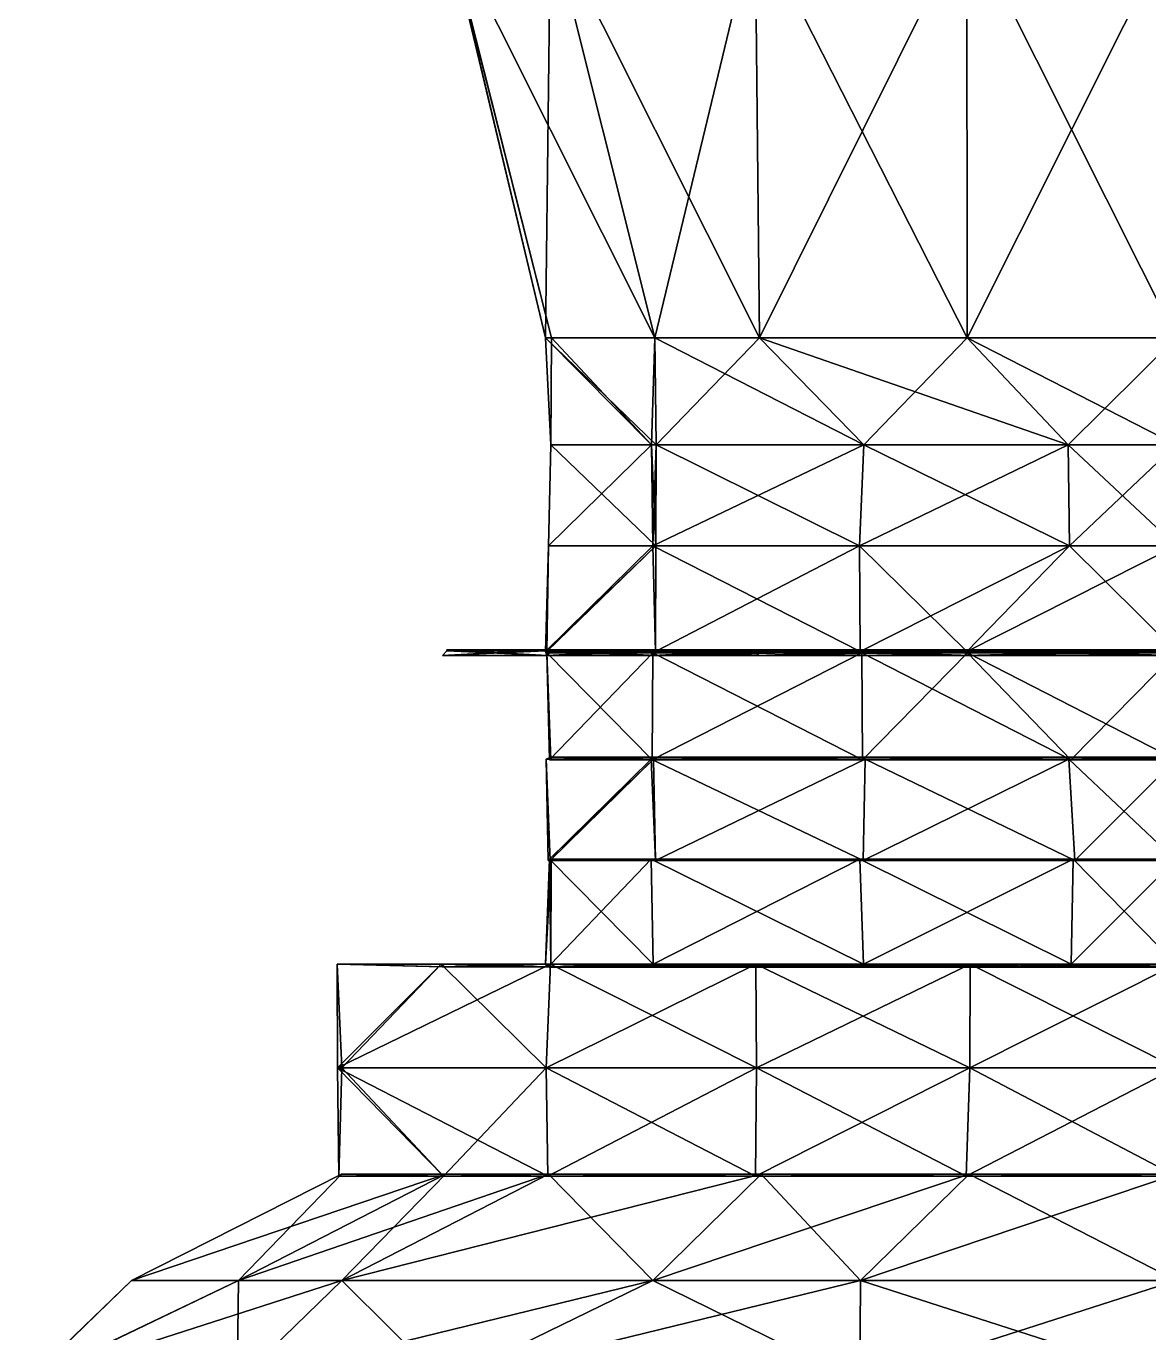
# Model space of a CAD drawing. Header units: metres. Extents: x -2 to 2, y -5.1 to 4.9.
# Drawn here: x -1.1 to -0.026, y 1.174 to 2.424 of the extents above; entities that cross this region are included whole.
import ezdxf

# ---------------------------------------------------------------- set-up
doc = ezdxf.new("R2010")
doc.units = ezdxf.units.M

msp = doc.modelspace()

# ---------------------------------------------------------------- linework, layer by layer
for points in [[(-0.6985, 2.5251, 3.2998), (-0.5984, 2.5251, 3.0974), (-0.603, 2.1259, 3.3001)], [(-0.6981, 2.5251, 3.5), (-0.6985, 2.5251, 3.2998), (-0.5974, 2.1259, 3.5)], [(-0.603, 2.1259, 3.3001), (-0.5974, 2.1259, 3.5), (-0.6985, 2.5251, 3.2998)], [(-0.6985, 2.5251, 3.7002), (-0.6981, 2.5251, 3.5), (-0.603, 2.1259, 3.6999)], [(-0.5984, 2.5251, 3.9026), (-0.6985, 2.5251, 3.7002), (-0.4986, 2.1259, 3.8985)], [(-0.603, 2.1259, 3.6999), (-0.4986, 2.1259, 3.8985), (-0.6985, 2.5251, 3.7002)], [(-0.5974, 2.1259, 3.5), (-0.603, 2.1259, 3.6999), (-0.6981, 2.5251, 3.5)], [(-0.4986, 2.1259, 3.1014), (-0.603, 2.1259, 3.3001), (-0.5984, 2.5251, 3.0974)], [(-0.5984, 2.5251, 3.0974), (-0.4026, 2.5251, 2.9016), (-0.4986, 2.1259, 3.1014)], [(-0.4026, 2.5251, 4.0984), (-0.5984, 2.5251, 3.9026), (-0.3985, 2.1259, 3.9986)], [(-0.4986, 2.1259, 3.8985), (-0.3985, 2.1259, 3.9986), (-0.5984, 2.5251, 3.9026)], [(-0.3985, 2.1259, 3.0014), (-0.4986, 2.1259, 3.1014), (-0.4026, 2.5251, 2.9016)], [(-0.4026, 2.5251, 2.9016), (-0.2002, 2.5251, 2.8015), (-0.3985, 2.1259, 3.0014)], [(-0.2002, 2.5251, 4.1985), (-0.4026, 2.5251, 4.0984), (-0.1999, 2.1259, 4.103)], [(-0.3985, 2.1259, 3.9986), (-0.1999, 2.1259, 4.103), (-0.4026, 2.5251, 4.0984)], [(-0.1999, 2.1259, 2.897), (-0.3985, 2.1259, 3.0014), (-0.2002, 2.5251, 2.8015)], [(-0.2002, 2.5251, 2.8015), (0, 2.5251, 2.8019), (-0.1999, 2.1259, 2.897)], [(0, 2.5251, 4.1981), (-0.2002, 2.5251, 4.1985), (0, 2.1259, 4.0974)], [(-0.1999, 2.1259, 4.103), (0, 2.1259, 4.0974), (-0.2002, 2.5251, 4.1985)], [(0, 2.1259, 2.9026), (-0.1999, 2.1259, 2.897), (0, 2.5251, 2.8019)], [(-0.603, 2.1259, 3.3001), (-0.4986, 2.1259, 3.1014), (-0.5017, 2.0237, 3.3968)], [(-0.5974, 2.1259, 3.5), (-0.603, 2.1259, 3.3001), (-0.5981, 2.0237, 3.5)], [(-0.5017, 2.0237, 3.3968), (-0.5981, 2.0237, 3.5), (-0.603, 2.1259, 3.3001)], [(-0.603, 2.1259, 3.6999), (-0.5974, 2.1259, 3.5), (-0.5017, 2.0237, 3.6032)], [(-0.4986, 2.1259, 3.8985), (-0.603, 2.1259, 3.6999), (-0.4973, 2.0237, 3.7987)], [(-0.5017, 2.0237, 3.6032), (-0.4973, 2.0237, 3.7987), (-0.603, 2.1259, 3.6999)], [(-0.5981, 2.0237, 3.5), (-0.5017, 2.0237, 3.6032), (-0.5974, 2.1259, 3.5)], [(-0.4973, 2.0237, 3.2013), (-0.5017, 2.0237, 3.3968), (-0.4986, 2.1259, 3.1014)], [(-0.4986, 2.1259, 3.1014), (-0.3985, 2.1259, 3.0014), (-0.4973, 2.0237, 3.2013)], [(-0.3985, 2.1259, 3.9986), (-0.4986, 2.1259, 3.8985), (-0.2987, 2.0237, 3.9973)], [(-0.4973, 2.0237, 3.7987), (-0.2987, 2.0237, 3.9973), (-0.4986, 2.1259, 3.8985)], [(-0.2987, 2.0237, 3.0027), (-0.4973, 2.0237, 3.2013), (-0.3985, 2.1259, 3.0014)], [(-0.3985, 2.1259, 3.0014), (-0.1999, 2.1259, 2.897), (-0.2987, 2.0237, 3.0027)], [(-0.1999, 2.1259, 4.103), (-0.3985, 2.1259, 3.9986), (-0.1032, 2.0237, 4.0017)], [(-0.2987, 2.0237, 3.9973), (-0.1032, 2.0237, 4.0017), (-0.3985, 2.1259, 3.9986)], [(-0.1032, 2.0237, 2.9983), (-0.2987, 2.0237, 3.0027), (-0.1999, 2.1259, 2.897)], [(-0.1999, 2.1259, 2.897), (0, 2.1259, 2.9026), (-0.1032, 2.0237, 2.9983)], [(0, 2.1259, 4.0974), (-0.1999, 2.1259, 4.103), (0, 2.0237, 4.0981)], [(-0.1032, 2.0237, 4.0017), (0, 2.0237, 4.0981), (-0.1999, 2.1259, 4.103)], [(0, 2.0237, 2.9019), (-0.1032, 2.0237, 2.9983), (0, 2.1259, 2.9026)], [(-0.5981, 2.0237, 3.5), (-0.5017, 2.0237, 3.3968), (-0.6003, 1.9271, 3.5)], [(-0.4976, 1.9271, 3.3981), (-0.6003, 1.9271, 3.5), (-0.5017, 2.0237, 3.3968)], [(-0.6003, 1.9271, 3.5), (-0.4976, 1.9271, 3.6019), (-0.5981, 2.0237, 3.5)], [(-0.5017, 2.0237, 3.6032), (-0.5981, 2.0237, 3.5), (-0.4976, 1.9271, 3.6019)], [(-0.5017, 2.0237, 3.3968), (-0.4973, 2.0237, 3.2013), (-0.4976, 1.9271, 3.3981)], [(-0.4973, 2.0237, 3.7987), (-0.5017, 2.0237, 3.6032), (-0.5003, 1.9271, 3.8027)], [(-0.4976, 1.9271, 3.6019), (-0.5003, 1.9271, 3.8027), (-0.5017, 2.0237, 3.6032)], [(-0.4973, 2.0237, 3.2013), (-0.2987, 2.0237, 3.0027), (-0.5003, 1.9271, 3.1973)], [(-0.3027, 1.9271, 2.9997), (-0.5003, 1.9271, 3.1973), (-0.2987, 2.0237, 3.0027)], [(-0.5003, 1.9271, 3.1973), (-0.4976, 1.9271, 3.3981), (-0.4973, 2.0237, 3.2013)], [(-0.5003, 1.9271, 3.8027), (-0.3027, 1.9271, 4.0003), (-0.4973, 2.0237, 3.7987)], [(-0.2987, 2.0237, 3.9973), (-0.4973, 2.0237, 3.7987), (-0.3027, 1.9271, 4.0003)], [(-0.2987, 2.0237, 3.0027), (-0.1032, 2.0237, 2.9983), (-0.3027, 1.9271, 2.9997)], [(-0.1019, 1.9271, 3.0024), (-0.3027, 1.9271, 2.9997), (-0.1032, 2.0237, 2.9983)], [(-0.3027, 1.9271, 4.0003), (-0.1019, 1.9271, 3.9976), (-0.2987, 2.0237, 3.9973)], [(-0.1032, 2.0237, 4.0017), (-0.2987, 2.0237, 3.9973), (-0.1019, 1.9271, 3.9976)], [(-0.1032, 2.0237, 2.9983), (0, 2.0237, 2.9019), (-0.1019, 1.9271, 3.0024)], [(0, 2.0237, 4.0981), (-0.1032, 2.0237, 4.0017), (0, 1.9271, 4.1003)], [(-0.1019, 1.9271, 3.9976), (0, 1.9271, 4.1003), (-0.1032, 2.0237, 4.0017)], [(0, 1.9271, 2.8997), (-0.1019, 1.9271, 3.0024), (0, 2.0237, 2.9019)], [(-0.4976, 1.9271, 3.3981), (-0.5003, 1.9271, 3.1973), (-0.603, 1.8259, 3.2998)], [(-0.4979, 1.8259, 3.1978), (-0.603, 1.8259, 3.2998), (-0.5003, 1.9271, 3.1973)], [(-0.603, 1.8259, 3.2998), (-0.602, 1.8259, 3.5), (-0.4976, 1.9271, 3.3981)], [(-0.4976, 1.9271, 3.6019), (-0.6003, 1.9271, 3.5), (-0.603, 1.8259, 3.7002)], [(-0.602, 1.8259, 3.5), (-0.603, 1.8259, 3.7002), (-0.6003, 1.9271, 3.5)], [(-0.603, 1.8259, 3.7002), (-0.4979, 1.8259, 3.8022), (-0.4976, 1.9271, 3.6019)], [(-0.6003, 1.9271, 3.5), (-0.4976, 1.9271, 3.3981), (-0.602, 1.8259, 3.5)], [(-0.5003, 1.9271, 3.1973), (-0.3027, 1.9271, 2.9997), (-0.4979, 1.8259, 3.1978)], [(-0.5003, 1.9271, 3.8027), (-0.4976, 1.9271, 3.6019), (-0.4979, 1.8259, 3.8022)], [(-0.3027, 1.9271, 4.0003), (-0.5003, 1.9271, 3.8027), (-0.3022, 1.8259, 3.9979)], [(-0.4979, 1.8259, 3.8022), (-0.3022, 1.8259, 3.9979), (-0.5003, 1.9271, 3.8027)], [(-0.3022, 1.8259, 3.0021), (-0.4979, 1.8259, 3.1978), (-0.3027, 1.9271, 2.9997)], [(-0.3027, 1.9271, 2.9997), (-0.1019, 1.9271, 3.0024), (-0.3022, 1.8259, 3.0021)], [(-0.1019, 1.9271, 3.9976), (-0.3027, 1.9271, 4.0003), (-0.2002, 1.8259, 4.103)], [(-0.3022, 1.8259, 3.9979), (-0.2002, 1.8259, 4.103), (-0.3027, 1.9271, 4.0003)], [(-0.2002, 1.8259, 2.897), (-0.3022, 1.8259, 3.0021), (-0.1019, 1.9271, 3.0024)], [(-0.1019, 1.9271, 3.0024), (0, 1.9271, 2.8997), (-0.2002, 1.8259, 2.897)], [(0, 1.8259, 2.898), (-0.2002, 1.8259, 2.897), (0, 1.9271, 2.8997)], [(-0.2002, 1.8259, 4.103), (0, 1.8259, 4.102), (-0.1019, 1.9271, 3.9976)], [(0, 1.9271, 4.1003), (-0.1019, 1.9271, 3.9976), (0, 1.8259, 4.102)], [(-0.7018, 1.8219, 3.5), (-0.6013, 1.8219, 3.2987), (-0.6018, 1.8274, 3.5)], [(-0.6013, 1.8219, 3.7013), (-0.7018, 1.8219, 3.5), (-0.6006, 1.8274, 3.7012)], [(-0.6018, 1.8274, 3.5), (-0.6006, 1.8274, 3.7012), (-0.7018, 1.8219, 3.5)], [(-0.6975, 1.8266, 3.5), (-0.6031, 1.8266, 3.3026), (-0.7018, 1.8219, 3.5)], [(-0.6013, 1.8219, 3.2987), (-0.7018, 1.8219, 3.5), (-0.6031, 1.8266, 3.3026)], [(-0.7018, 1.8219, 3.5), (-0.6013, 1.8219, 3.7013), (-0.6975, 1.8266, 3.5)], [(-0.6975, 1.8276, 3.5), (-0.5972, 1.8276, 3.3001), (-0.6975, 1.8266, 3.5)], [(-0.6031, 1.8266, 3.3026), (-0.6975, 1.8266, 3.5), (-0.5972, 1.8276, 3.3001)], [(-0.5972, 1.8276, 3.6999), (-0.6975, 1.8276, 3.5), (-0.6031, 1.8266, 3.6974)], [(-0.6975, 1.8266, 3.5), (-0.6031, 1.8266, 3.6974), (-0.6975, 1.8276, 3.5)], [(-0.6019, 1.8221, 3.5), (-0.6014, 1.8221, 3.3028), (-0.6975, 1.8276, 3.5)], [(-0.5972, 1.8276, 3.3001), (-0.6975, 1.8276, 3.5), (-0.6014, 1.8221, 3.3028)], [(-0.6975, 1.8276, 3.5), (-0.5972, 1.8276, 3.6999), (-0.6019, 1.8221, 3.5)], [(-0.6031, 1.8266, 3.6974), (-0.6975, 1.8266, 3.5), (-0.6013, 1.8219, 3.7013)], [(-0.5972, 1.8276, 3.3001), (-0.5028, 1.8276, 3.102), (-0.6031, 1.8266, 3.3026)], [(-0.5003, 1.8266, 3.1008), (-0.6031, 1.8266, 3.3026), (-0.5028, 1.8276, 3.102)], [(-0.6031, 1.8266, 3.6974), (-0.5003, 1.8266, 3.8992), (-0.5972, 1.8276, 3.6999)], [(-0.6031, 1.8266, 3.3026), (-0.5003, 1.8266, 3.1008), (-0.6013, 1.8219, 3.2987)], [(-0.5003, 1.8266, 3.8992), (-0.6031, 1.8266, 3.6974), (-0.4997, 1.8219, 3.9005)], [(-0.6013, 1.8219, 3.7013), (-0.4997, 1.8219, 3.9005), (-0.6031, 1.8266, 3.6974)], [(-0.603, 1.8259, 3.2998), (-0.4979, 1.8259, 3.1978), (-0.6014, 1.8221, 3.3028)], [(-0.602, 1.8259, 3.5), (-0.603, 1.8259, 3.2998), (-0.6019, 1.8221, 3.5)], [(-0.6014, 1.8221, 3.3028), (-0.6019, 1.8221, 3.5), (-0.603, 1.8259, 3.2998)], [(-0.603, 1.8259, 3.7002), (-0.602, 1.8259, 3.5), (-0.6014, 1.8221, 3.6972)], [(-0.4979, 1.8259, 3.8022), (-0.603, 1.8259, 3.7002), (-0.4982, 1.8221, 3.9)], [(-0.6014, 1.8221, 3.6972), (-0.4982, 1.8221, 3.9), (-0.603, 1.8259, 3.7002)], [(-0.6019, 1.8221, 3.5), (-0.6014, 1.8221, 3.6972), (-0.602, 1.8259, 3.5)], [(-0.6014, 1.8221, 3.6972), (-0.6019, 1.8221, 3.5), (-0.5972, 1.8276, 3.6999)], [(-0.6006, 1.8274, 3.2988), (-0.5021, 1.8274, 3.0989), (-0.6018, 1.8245, 3.3003)], [(-0.5005, 1.8245, 3.1995), (-0.6018, 1.8245, 3.3003), (-0.5021, 1.8274, 3.0989)], [(-0.6018, 1.8274, 3.5), (-0.6006, 1.8274, 3.2988), (-0.6017, 1.8245, 3.5)], [(-0.6018, 1.8245, 3.3003), (-0.6017, 1.8245, 3.5), (-0.6006, 1.8274, 3.2988)], [(-0.6006, 1.8274, 3.7012), (-0.6018, 1.8274, 3.5), (-0.6018, 1.8245, 3.6996)], [(-0.6017, 1.8245, 3.5), (-0.6018, 1.8245, 3.6996), (-0.6018, 1.8274, 3.5)], [(-0.6018, 1.8245, 3.6996), (-0.5005, 1.8245, 3.8005), (-0.6006, 1.8274, 3.7012)], [(-0.6006, 1.8274, 3.2988), (-0.6018, 1.8274, 3.5), (-0.6013, 1.8219, 3.2987)], [(-0.6014, 1.8221, 3.3028), (-0.4982, 1.8221, 3.1), (-0.5972, 1.8276, 3.3001)], [(-0.4982, 1.8221, 3.9), (-0.6014, 1.8221, 3.6972), (-0.5028, 1.8276, 3.898)], [(-0.5972, 1.8276, 3.6999), (-0.5028, 1.8276, 3.898), (-0.6014, 1.8221, 3.6972)], [(-0.4982, 1.8221, 3.1), (-0.6014, 1.8221, 3.3028), (-0.4979, 1.8259, 3.1978)], [(-0.6013, 1.8219, 3.2987), (-0.4997, 1.8219, 3.0994), (-0.6006, 1.8274, 3.2988)], [(-0.4997, 1.8219, 3.9005), (-0.6013, 1.8219, 3.7013), (-0.5021, 1.8274, 3.9011)], [(-0.6006, 1.8274, 3.7012), (-0.5021, 1.8274, 3.9011), (-0.6013, 1.8219, 3.7013)], [(-0.4997, 1.8219, 3.0994), (-0.6013, 1.8219, 3.2987), (-0.5003, 1.8266, 3.1008)], [(-0.5021, 1.8274, 3.9011), (-0.6006, 1.8274, 3.7012), (-0.5005, 1.8245, 3.8005)], [(-0.5021, 1.8274, 3.0989), (-0.6006, 1.8274, 3.2988), (-0.4997, 1.8219, 3.0994)], [(-0.5028, 1.8276, 3.898), (-0.5972, 1.8276, 3.6999), (-0.5003, 1.8266, 3.8992)], [(-0.5028, 1.8276, 3.102), (-0.5972, 1.8276, 3.3001), (-0.4982, 1.8221, 3.1)], [(-0.5028, 1.8276, 3.102), (-0.398, 1.8276, 2.9972), (-0.5003, 1.8266, 3.1008)], [(-0.398, 1.8276, 4.0028), (-0.5028, 1.8276, 3.898), (-0.3992, 1.8266, 4.0003)], [(-0.5003, 1.8266, 3.8992), (-0.3992, 1.8266, 4.0003), (-0.5028, 1.8276, 3.898)], [(-0.4982, 1.8221, 3.1), (-0.4, 1.8221, 3.0018), (-0.5028, 1.8276, 3.102)], [(-0.398, 1.8276, 2.9972), (-0.5028, 1.8276, 3.102), (-0.4, 1.8221, 3.0018)], [(-0.5028, 1.8276, 3.898), (-0.398, 1.8276, 4.0028), (-0.4982, 1.8221, 3.9)], [(-0.5021, 1.8274, 3.0989), (-0.4011, 1.8274, 2.9979), (-0.5005, 1.8245, 3.1995)], [(-0.4011, 1.8274, 4.0021), (-0.5021, 1.8274, 3.9011), (-0.3005, 1.8245, 4.0005)], [(-0.5005, 1.8245, 3.8005), (-0.3005, 1.8245, 4.0005), (-0.5021, 1.8274, 3.9011)], [(-0.4997, 1.8219, 3.0994), (-0.4005, 1.8219, 3.0003), (-0.5021, 1.8274, 3.0989)], [(-0.4011, 1.8274, 2.9979), (-0.5021, 1.8274, 3.0989), (-0.4005, 1.8219, 3.0003)], [(-0.5021, 1.8274, 3.9011), (-0.4011, 1.8274, 4.0021), (-0.4997, 1.8219, 3.9005)], [(-0.3005, 1.8245, 2.9995), (-0.5005, 1.8245, 3.1995), (-0.4011, 1.8274, 2.9979)], [(-0.3992, 1.8266, 2.9997), (-0.5003, 1.8266, 3.1008), (-0.398, 1.8276, 2.9972)], [(-0.5003, 1.8266, 3.1008), (-0.3992, 1.8266, 2.9997), (-0.4997, 1.8219, 3.0994)], [(-0.3992, 1.8266, 4.0003), (-0.5003, 1.8266, 3.8992), (-0.4005, 1.8219, 3.9997)], [(-0.4997, 1.8219, 3.9005), (-0.4005, 1.8219, 3.9997), (-0.5003, 1.8266, 3.8992)], [(-0.4005, 1.8219, 3.9997), (-0.4997, 1.8219, 3.9005), (-0.4011, 1.8274, 4.0021)], [(-0.4005, 1.8219, 3.0003), (-0.4997, 1.8219, 3.0994), (-0.3992, 1.8266, 2.9997)], [(-0.4, 1.8221, 3.9982), (-0.4982, 1.8221, 3.9), (-0.398, 1.8276, 4.0028)], [(-0.4979, 1.8259, 3.1978), (-0.3022, 1.8259, 3.0021), (-0.4982, 1.8221, 3.1)], [(-0.4, 1.8221, 3.0018), (-0.4982, 1.8221, 3.1), (-0.3022, 1.8259, 3.0021)], [(-0.4982, 1.8221, 3.9), (-0.4, 1.8221, 3.9982), (-0.4979, 1.8259, 3.8022)], [(-0.3022, 1.8259, 3.9979), (-0.4979, 1.8259, 3.8022), (-0.4, 1.8221, 3.9982)], [(-0.4011, 1.8274, 2.9979), (-0.2012, 1.8274, 2.8994), (-0.3005, 1.8245, 2.9995)], [(-0.2012, 1.8274, 4.1006), (-0.4011, 1.8274, 4.0021), (-0.1996, 1.8245, 4.1018)], [(-0.3005, 1.8245, 4.0005), (-0.1996, 1.8245, 4.1018), (-0.4011, 1.8274, 4.0021)], [(-0.4005, 1.8219, 3.0003), (-0.2013, 1.8219, 2.8987), (-0.4011, 1.8274, 2.9979)], [(-0.2012, 1.8274, 2.8994), (-0.4011, 1.8274, 2.9979), (-0.2013, 1.8219, 2.8987)], [(-0.4011, 1.8274, 4.0021), (-0.2012, 1.8274, 4.1006), (-0.4005, 1.8219, 3.9997)], [(-0.2013, 1.8219, 4.1013), (-0.4005, 1.8219, 3.9997), (-0.2012, 1.8274, 4.1006)], [(-0.3992, 1.8266, 2.9997), (-0.1974, 1.8266, 2.8969), (-0.4005, 1.8219, 3.0003)], [(-0.2013, 1.8219, 2.8987), (-0.4005, 1.8219, 3.0003), (-0.1974, 1.8266, 2.8969)], [(-0.4005, 1.8219, 3.9997), (-0.2013, 1.8219, 4.1013), (-0.3992, 1.8266, 4.0003)], [(-0.4, 1.8221, 3.0018), (-0.1972, 1.8221, 2.8986), (-0.398, 1.8276, 2.9972)], [(-0.1972, 1.8221, 4.1014), (-0.4, 1.8221, 3.9982), (-0.1999, 1.8276, 4.0972)], [(-0.398, 1.8276, 4.0028), (-0.1999, 1.8276, 4.0972), (-0.4, 1.8221, 3.9982)], [(-0.3022, 1.8259, 3.0021), (-0.2002, 1.8259, 2.897), (-0.4, 1.8221, 3.0018)], [(-0.1972, 1.8221, 2.8986), (-0.4, 1.8221, 3.0018), (-0.2002, 1.8259, 2.897)], [(-0.4, 1.8221, 3.9982), (-0.1972, 1.8221, 4.1014), (-0.3022, 1.8259, 3.9979)], [(-0.398, 1.8276, 2.9972), (-0.1999, 1.8276, 2.9028), (-0.3992, 1.8266, 2.9997)], [(-0.1974, 1.8266, 2.8969), (-0.3992, 1.8266, 2.9997), (-0.1999, 1.8276, 2.9028)], [(-0.3992, 1.8266, 4.0003), (-0.1974, 1.8266, 4.1031), (-0.398, 1.8276, 4.0028)], [(-0.1974, 1.8266, 4.1031), (-0.3992, 1.8266, 4.0003), (-0.2013, 1.8219, 4.1013)], [(-0.1999, 1.8276, 4.0972), (-0.398, 1.8276, 4.0028), (-0.1974, 1.8266, 4.1031)], [(-0.1999, 1.8276, 2.9028), (-0.398, 1.8276, 2.9972), (-0.1972, 1.8221, 2.8986)], [(-0.2002, 1.8259, 4.103), (-0.3022, 1.8259, 3.9979), (-0.1972, 1.8221, 4.1014)], [(-0.1996, 1.8245, 2.8981), (-0.3005, 1.8245, 2.9995), (-0.2012, 1.8274, 2.8994)], [(-0.2013, 1.8219, 2.8987), (0, 1.8219, 2.7982), (-0.2012, 1.8274, 2.8994)], [(0, 1.8219, 4.2018), (-0.2013, 1.8219, 4.1013), (0, 1.8274, 4.1018)], [(-0.2012, 1.8274, 4.1006), (0, 1.8274, 4.1018), (-0.2013, 1.8219, 4.1013)], [(-0.1974, 1.8266, 2.8969), (0, 1.8266, 2.8025), (-0.2013, 1.8219, 2.8987)], [(0, 1.8219, 2.7982), (-0.2013, 1.8219, 2.8987), (0, 1.8266, 2.8025)], [(-0.2013, 1.8219, 4.1013), (0, 1.8219, 4.2018), (-0.1974, 1.8266, 4.1031)], [(-0.2012, 1.8274, 2.8994), (0, 1.8274, 2.8982), (-0.1996, 1.8245, 2.8981)], [(0, 1.8274, 4.1018), (-0.2012, 1.8274, 4.1006), (0, 1.8245, 4.1017)], [(-0.1996, 1.8245, 4.1018), (0, 1.8245, 4.1017), (-0.2012, 1.8274, 4.1006)], [(0, 1.8274, 2.8982), (-0.2012, 1.8274, 2.8994), (0, 1.8219, 2.7982)], [(-0.2002, 1.8259, 2.897), (0, 1.8259, 2.898), (-0.1972, 1.8221, 2.8986)], [(0, 1.8259, 4.102), (-0.2002, 1.8259, 4.103), (0, 1.8221, 4.1019)], [(-0.1972, 1.8221, 4.1014), (0, 1.8221, 4.1019), (-0.2002, 1.8259, 4.103)], [(-0.1999, 1.8276, 2.9028), (0, 1.8276, 2.8025), (-0.1974, 1.8266, 2.8969)], [(0, 1.8276, 4.1975), (-0.1999, 1.8276, 4.0972), (0, 1.8266, 4.1975)], [(-0.1974, 1.8266, 4.1031), (0, 1.8266, 4.1975), (-0.1999, 1.8276, 4.0972)], [(-0.1972, 1.8221, 2.8986), (0, 1.8221, 2.8981), (-0.1999, 1.8276, 2.9028)], [(0, 1.8276, 2.8025), (-0.1999, 1.8276, 2.9028), (0, 1.8221, 2.8981)], [(-0.1999, 1.8276, 4.0972), (0, 1.8276, 4.1975), (-0.1972, 1.8221, 4.1014)], [(0, 1.8245, 2.8983), (-0.1996, 1.8245, 2.8981), (0, 1.8274, 2.8982)], [(0, 1.8266, 2.8025), (-0.1974, 1.8266, 2.8969), (0, 1.8276, 2.8025)], [(0, 1.8266, 4.1975), (-0.1974, 1.8266, 4.1031), (0, 1.8219, 4.2018)], [(0, 1.8221, 4.1019), (-0.1972, 1.8221, 4.1014), (0, 1.8276, 4.1975)], [(0, 1.8221, 2.8981), (-0.1972, 1.8221, 2.8986), (0, 1.8259, 2.898)], [(-0.6018, 1.8245, 3.3003), (-0.5005, 1.8245, 3.1995), (-0.5992, 1.7222, 3.3993)], [(-0.6017, 1.8245, 3.5), (-0.6018, 1.8245, 3.3003), (-0.598, 1.7222, 3.5)], [(-0.5992, 1.7222, 3.3993), (-0.598, 1.7222, 3.5), (-0.6018, 1.8245, 3.3003)], [(-0.6018, 1.8245, 3.6996), (-0.6017, 1.8245, 3.5), (-0.5992, 1.7222, 3.6007)], [(-0.5005, 1.8245, 3.8005), (-0.6018, 1.8245, 3.6996), (-0.5012, 1.7222, 3.7998)], [(-0.5992, 1.7222, 3.6007), (-0.5012, 1.7222, 3.7998), (-0.6018, 1.8245, 3.6996)], [(-0.598, 1.7222, 3.5), (-0.5992, 1.7222, 3.6007), (-0.6017, 1.8245, 3.5)], [(-0.5012, 1.7222, 3.2002), (-0.5992, 1.7222, 3.3993), (-0.5005, 1.8245, 3.1995)], [(-0.5005, 1.8245, 3.1995), (-0.3005, 1.8245, 2.9995), (-0.5012, 1.7222, 3.2002)], [(-0.2998, 1.7222, 2.9988), (-0.5012, 1.7222, 3.2002), (-0.3005, 1.8245, 2.9995)], [(-0.5012, 1.7222, 3.7998), (-0.2998, 1.7222, 4.0012), (-0.5005, 1.8245, 3.8005)], [(-0.3005, 1.8245, 4.0005), (-0.5005, 1.8245, 3.8005), (-0.2998, 1.7222, 4.0012)], [(-0.3005, 1.8245, 2.9995), (-0.1996, 1.8245, 2.8981), (-0.2998, 1.7222, 2.9988)], [(-0.1996, 1.8245, 4.1018), (-0.3005, 1.8245, 4.0005), (-0.1007, 1.7222, 4.0992)], [(-0.2998, 1.7222, 4.0012), (-0.1007, 1.7222, 4.0992), (-0.3005, 1.8245, 4.0005)], [(-0.1007, 1.7222, 2.9008), (-0.2998, 1.7222, 2.9988), (-0.1996, 1.8245, 2.8981)], [(-0.1996, 1.8245, 2.8981), (0, 1.8245, 2.8983), (-0.1007, 1.7222, 2.9008)], [(0, 1.8245, 4.1017), (-0.1996, 1.8245, 4.1018), (0, 1.7222, 4.098)], [(-0.1007, 1.7222, 4.0992), (0, 1.7222, 4.098), (-0.1996, 1.8245, 4.1018)], [(0, 1.7222, 2.902), (-0.1007, 1.7222, 2.9008), (0, 1.8245, 2.8983)], [(-0.5981, 1.7248, 3.5), (-0.5017, 1.7248, 3.3968), (-0.6026, 1.7228, 3.5)], [(-0.4997, 1.7228, 3.3974), (-0.6026, 1.7228, 3.5), (-0.5017, 1.7248, 3.3968)], [(-0.6026, 1.7228, 3.5), (-0.4997, 1.7228, 3.6026), (-0.5981, 1.7248, 3.5)], [(-0.6026, 1.7228, 3.5), (-0.4997, 1.7228, 3.3974), (-0.5988, 1.6258, 3.5)], [(-0.4997, 1.7228, 3.6026), (-0.6026, 1.7228, 3.5), (-0.6007, 1.6258, 3.5969)], [(-0.5988, 1.6258, 3.5), (-0.6007, 1.6258, 3.5969), (-0.6026, 1.7228, 3.5)], [(-0.4997, 1.7228, 3.3974), (-0.5022, 1.7228, 3.2025), (-0.6007, 1.6258, 3.4031)], [(-0.4978, 1.6258, 3.2009), (-0.6007, 1.6258, 3.4031), (-0.5022, 1.7228, 3.2025)], [(-0.6007, 1.6258, 3.4031), (-0.5988, 1.6258, 3.5), (-0.4997, 1.7228, 3.3974)], [(-0.6007, 1.6258, 3.5969), (-0.4978, 1.6258, 3.7991), (-0.4997, 1.7228, 3.6026)], [(-0.5992, 1.7222, 3.3993), (-0.5012, 1.7222, 3.2002), (-0.5017, 1.7248, 3.3968)], [(-0.598, 1.7222, 3.5), (-0.5992, 1.7222, 3.3993), (-0.5981, 1.7248, 3.5)], [(-0.5017, 1.7248, 3.3968), (-0.5981, 1.7248, 3.5), (-0.5992, 1.7222, 3.3993)], [(-0.5992, 1.7222, 3.6007), (-0.598, 1.7222, 3.5), (-0.5017, 1.7248, 3.6032)], [(-0.5012, 1.7222, 3.7998), (-0.5992, 1.7222, 3.6007), (-0.4973, 1.7248, 3.7987)], [(-0.5017, 1.7248, 3.6032), (-0.4973, 1.7248, 3.7987), (-0.5992, 1.7222, 3.6007)], [(-0.5017, 1.7248, 3.6032), (-0.5981, 1.7248, 3.5), (-0.4997, 1.7228, 3.6026)], [(-0.5981, 1.7248, 3.5), (-0.5017, 1.7248, 3.6032), (-0.598, 1.7222, 3.5)], [(-0.4973, 1.7248, 3.2013), (-0.2987, 1.7248, 3.0027), (-0.5022, 1.7228, 3.2025)], [(-0.2975, 1.7228, 2.9978), (-0.5022, 1.7228, 3.2025), (-0.2987, 1.7248, 3.0027)], [(-0.5022, 1.7228, 3.2025), (-0.4997, 1.7228, 3.3974), (-0.4973, 1.7248, 3.2013)], [(-0.4973, 1.7248, 3.7987), (-0.5017, 1.7248, 3.6032), (-0.5022, 1.7228, 3.7975)], [(-0.4997, 1.7228, 3.6026), (-0.5022, 1.7228, 3.7975), (-0.5017, 1.7248, 3.6032)], [(-0.5022, 1.7228, 3.7975), (-0.2975, 1.7228, 4.0022), (-0.4973, 1.7248, 3.7987)], [(-0.5022, 1.7228, 3.2025), (-0.2975, 1.7228, 2.9978), (-0.4978, 1.6258, 3.2009)], [(-0.5022, 1.7228, 3.7975), (-0.4997, 1.7228, 3.6026), (-0.4978, 1.6258, 3.7991)], [(-0.2975, 1.7228, 4.0022), (-0.5022, 1.7228, 3.7975), (-0.2991, 1.6258, 3.9978)], [(-0.4978, 1.6258, 3.7991), (-0.2991, 1.6258, 3.9978), (-0.5022, 1.7228, 3.7975)], [(-0.5017, 1.7248, 3.3968), (-0.4973, 1.7248, 3.2013), (-0.4997, 1.7228, 3.3974)], [(-0.4973, 1.7248, 3.2013), (-0.5017, 1.7248, 3.3968), (-0.5012, 1.7222, 3.2002)], [(-0.5012, 1.7222, 3.2002), (-0.2998, 1.7222, 2.9988), (-0.4973, 1.7248, 3.2013)], [(-0.2998, 1.7222, 4.0012), (-0.5012, 1.7222, 3.7998), (-0.2987, 1.7248, 3.9973)], [(-0.4973, 1.7248, 3.7987), (-0.2987, 1.7248, 3.9973), (-0.5012, 1.7222, 3.7998)], [(-0.2991, 1.6258, 3.0022), (-0.4978, 1.6258, 3.2009), (-0.2975, 1.7228, 2.9978)], [(-0.2987, 1.7248, 3.9973), (-0.4973, 1.7248, 3.7987), (-0.2975, 1.7228, 4.0022)], [(-0.2987, 1.7248, 3.0027), (-0.4973, 1.7248, 3.2013), (-0.2998, 1.7222, 2.9988)], [(-0.2998, 1.7222, 2.9988), (-0.1007, 1.7222, 2.9008), (-0.2987, 1.7248, 3.0027)], [(-0.1007, 1.7222, 4.0992), (-0.2998, 1.7222, 4.0012), (-0.1032, 1.7248, 4.0017)], [(-0.2987, 1.7248, 3.9973), (-0.1032, 1.7248, 4.0017), (-0.2998, 1.7222, 4.0012)], [(-0.2975, 1.7228, 2.9978), (-0.1026, 1.7228, 3.0003), (-0.2991, 1.6258, 3.0022)], [(-0.0969, 1.6258, 2.8993), (-0.2991, 1.6258, 3.0022), (-0.1026, 1.7228, 3.0003)], [(-0.2991, 1.6258, 3.9978), (-0.0969, 1.6258, 4.1007), (-0.2975, 1.7228, 4.0022)], [(-0.2987, 1.7248, 3.0027), (-0.1032, 1.7248, 2.9983), (-0.2975, 1.7228, 2.9978)], [(-0.1032, 1.7248, 4.0017), (-0.2987, 1.7248, 3.9973), (-0.1026, 1.7228, 3.9997)], [(-0.2975, 1.7228, 4.0022), (-0.1026, 1.7228, 3.9997), (-0.2987, 1.7248, 3.9973)], [(-0.1032, 1.7248, 2.9983), (-0.2987, 1.7248, 3.0027), (-0.1007, 1.7222, 2.9008)], [(-0.1026, 1.7228, 3.0003), (-0.2975, 1.7228, 2.9978), (-0.1032, 1.7248, 2.9983)], [(-0.1026, 1.7228, 3.9997), (-0.2975, 1.7228, 4.0022), (-0.0969, 1.6258, 4.1007)], [(-0.1032, 1.7248, 2.9983), (0, 1.7248, 2.9019), (-0.1026, 1.7228, 3.0003)], [(0, 1.7248, 4.0981), (-0.1032, 1.7248, 4.0017), (0, 1.7228, 4.1026)], [(-0.1026, 1.7228, 3.9997), (0, 1.7228, 4.1026), (-0.1032, 1.7248, 4.0017)], [(-0.1007, 1.7222, 2.9008), (0, 1.7222, 2.902), (-0.1032, 1.7248, 2.9983)], [(0, 1.7248, 2.9019), (-0.1032, 1.7248, 2.9983), (0, 1.7222, 2.902)], [(-0.1032, 1.7248, 4.0017), (0, 1.7248, 4.0981), (-0.1007, 1.7222, 4.0992)], [(0, 1.7228, 2.8974), (-0.1026, 1.7228, 3.0003), (0, 1.7248, 2.9019)], [(-0.1026, 1.7228, 3.0003), (0, 1.7228, 2.8974), (-0.0969, 1.6258, 2.8993)], [(0, 1.7228, 4.1026), (-0.1026, 1.7228, 3.9997), (0, 1.6258, 4.0988)], [(-0.0969, 1.6258, 4.1007), (0, 1.6258, 4.0988), (-0.1026, 1.7228, 3.9997)], [(0, 1.7222, 4.098), (-0.1007, 1.7222, 4.0992), (0, 1.7248, 4.0981)], [(0, 1.6258, 2.9012), (-0.0969, 1.6258, 2.8993), (0, 1.7228, 2.8974)], [(-0.5976, 1.6272, 3.5), (-0.5992, 1.6272, 3.4015), (-0.6032, 1.5267, 3.5)], [(-0.598, 1.5267, 3.3997), (-0.6032, 1.5267, 3.5), (-0.5992, 1.6272, 3.4015)], [(-0.6032, 1.5267, 3.5), (-0.598, 1.5267, 3.6003), (-0.5976, 1.6272, 3.5)], [(-0.6007, 1.6258, 3.4031), (-0.4978, 1.6258, 3.2009), (-0.5992, 1.6272, 3.4015)], [(-0.5988, 1.6258, 3.5), (-0.6007, 1.6258, 3.4031), (-0.5976, 1.6272, 3.5)], [(-0.5992, 1.6272, 3.4015), (-0.5976, 1.6272, 3.5), (-0.6007, 1.6258, 3.4031)], [(-0.6007, 1.6258, 3.5969), (-0.5988, 1.6258, 3.5), (-0.5992, 1.6272, 3.5985)], [(-0.4978, 1.6258, 3.7991), (-0.6007, 1.6258, 3.5969), (-0.5021, 1.6272, 3.8023)], [(-0.5992, 1.6272, 3.5985), (-0.5021, 1.6272, 3.8023), (-0.6007, 1.6258, 3.5969)], [(-0.5992, 1.6272, 3.4015), (-0.5021, 1.6272, 3.1977), (-0.598, 1.5267, 3.3997)], [(-0.5992, 1.6272, 3.5985), (-0.5976, 1.6272, 3.5), (-0.598, 1.5267, 3.6003)], [(-0.5021, 1.6272, 3.8023), (-0.5992, 1.6272, 3.5985), (-0.5002, 1.5267, 3.799)], [(-0.598, 1.5267, 3.6003), (-0.5002, 1.5267, 3.799), (-0.5992, 1.6272, 3.5985)], [(-0.5021, 1.6272, 3.1977), (-0.5992, 1.6272, 3.4015), (-0.4978, 1.6258, 3.2009)], [(-0.5976, 1.6272, 3.5), (-0.5992, 1.6272, 3.5985), (-0.5988, 1.6258, 3.5)], [(-0.5002, 1.5267, 3.2009), (-0.598, 1.5267, 3.3997), (-0.5021, 1.6272, 3.1977)], [(-0.5021, 1.6272, 3.1977), (-0.3023, 1.6272, 2.9978), (-0.5002, 1.5267, 3.2009)], [(-0.3023, 1.6272, 4.0021), (-0.5021, 1.6272, 3.8023), (-0.299, 1.5267, 4.0002)], [(-0.5002, 1.5267, 3.799), (-0.299, 1.5267, 4.0002), (-0.5021, 1.6272, 3.8023)], [(-0.4978, 1.6258, 3.2009), (-0.2991, 1.6258, 3.0022), (-0.5021, 1.6272, 3.1977)], [(-0.3023, 1.6272, 2.9978), (-0.5021, 1.6272, 3.1977), (-0.2991, 1.6258, 3.0022)], [(-0.5021, 1.6272, 3.8023), (-0.3023, 1.6272, 4.0021), (-0.4978, 1.6258, 3.7991)], [(-0.299, 1.5267, 2.9998), (-0.5002, 1.5267, 3.2009), (-0.3023, 1.6272, 2.9978)], [(-0.2991, 1.6258, 3.9978), (-0.4978, 1.6258, 3.7991), (-0.3023, 1.6272, 4.0021)], [(-0.3023, 1.6272, 2.9978), (-0.0985, 1.6272, 2.9008), (-0.299, 1.5267, 2.9998)], [(-0.0985, 1.6272, 4.0992), (-0.3023, 1.6272, 4.0021), (-0.1003, 1.5267, 4.098)], [(-0.299, 1.5267, 4.0002), (-0.1003, 1.5267, 4.098), (-0.3023, 1.6272, 4.0021)], [(-0.2991, 1.6258, 3.0022), (-0.0969, 1.6258, 2.8993), (-0.3023, 1.6272, 2.9978)], [(-0.0985, 1.6272, 2.9008), (-0.3023, 1.6272, 2.9978), (-0.0969, 1.6258, 2.8993)], [(-0.3023, 1.6272, 4.0021), (-0.0985, 1.6272, 4.0992), (-0.2991, 1.6258, 3.9978)], [(-0.0969, 1.6258, 4.1007), (-0.2991, 1.6258, 3.9978), (-0.0985, 1.6272, 4.0992)], [(-0.1003, 1.5267, 2.902), (-0.299, 1.5267, 2.9998), (-0.0985, 1.6272, 2.9008)], [(-0.0985, 1.6272, 2.9008), (0, 1.6272, 2.9024), (-0.1003, 1.5267, 2.902)], [(0, 1.5267, 2.8968), (-0.1003, 1.5267, 2.902), (0, 1.6272, 2.9024)], [(-0.1003, 1.5267, 4.098), (0, 1.5267, 4.1032), (-0.0985, 1.6272, 4.0992)], [(0, 1.6272, 4.0976), (-0.0985, 1.6272, 4.0992), (0, 1.5267, 4.1032)], [(-0.0969, 1.6258, 2.8993), (0, 1.6258, 2.9012), (-0.0985, 1.6272, 2.9008)], [(0, 1.6272, 2.9024), (-0.0985, 1.6272, 2.9008), (0, 1.6258, 2.9012)], [(-0.0985, 1.6272, 4.0992), (0, 1.6272, 4.0976), (-0.0969, 1.6258, 4.1007)], [(0, 1.6258, 4.0988), (-0.0969, 1.6258, 4.1007), (0, 1.6272, 4.0976)], [(-0.8023, 1.5266, 3.5), (-0.7028, 1.5266, 3.3029), (-0.7978, 1.4276, 3.5)], [(-0.7028, 1.5266, 3.697), (-0.8023, 1.5266, 3.5), (-0.802, 1.4276, 3.6972)], [(-0.7978, 1.4276, 3.5), (-0.802, 1.4276, 3.6972), (-0.8023, 1.5266, 3.5)], [(-0.6996, 1.524, 3.5), (-0.7021, 1.524, 3.3004), (-0.8023, 1.5266, 3.5)], [(-0.7028, 1.5266, 3.3029), (-0.8023, 1.5266, 3.5), (-0.7021, 1.524, 3.3004)], [(-0.8023, 1.5266, 3.5), (-0.7028, 1.5266, 3.697), (-0.6996, 1.524, 3.5)], [(-0.7028, 1.5266, 3.3029), (-0.5982, 1.5266, 3.0982), (-0.802, 1.4276, 3.3028)], [(-0.6026, 1.4276, 3.0986), (-0.802, 1.4276, 3.3028), (-0.5982, 1.5266, 3.0982)], [(-0.802, 1.4276, 3.3028), (-0.7978, 1.4276, 3.5), (-0.7028, 1.5266, 3.3029)], [(-0.802, 1.4276, 3.6972), (-0.6026, 1.4276, 3.9014), (-0.7028, 1.5266, 3.697)], [(-0.5982, 1.5266, 3.9018), (-0.7028, 1.5266, 3.697), (-0.6026, 1.4276, 3.9014)], [(-0.7021, 1.524, 3.3004), (-0.6018, 1.524, 3.0973), (-0.7028, 1.5266, 3.3029)], [(-0.5982, 1.5266, 3.0982), (-0.7028, 1.5266, 3.3029), (-0.6018, 1.524, 3.0973)], [(-0.7021, 1.524, 3.6996), (-0.6996, 1.524, 3.5), (-0.7028, 1.5266, 3.697)], [(-0.7028, 1.5266, 3.697), (-0.5982, 1.5266, 3.9018), (-0.7021, 1.524, 3.6996)], [(-0.6018, 1.524, 3.9027), (-0.7021, 1.524, 3.6996), (-0.5982, 1.5266, 3.9018)], [(-0.6032, 1.5267, 3.5), (-0.598, 1.5267, 3.3997), (-0.6005, 1.5242, 3.5)], [(-0.598, 1.5267, 3.6003), (-0.6032, 1.5267, 3.5), (-0.6016, 1.5242, 3.6014)], [(-0.6005, 1.5242, 3.5), (-0.6016, 1.5242, 3.6014), (-0.6032, 1.5267, 3.5)], [(-0.5982, 1.5266, 3.0982), (-0.4018, 1.5266, 2.9018), (-0.6026, 1.4276, 3.0986)], [(-0.4014, 1.4276, 2.8974), (-0.6026, 1.4276, 3.0986), (-0.4018, 1.5266, 2.9018)], [(-0.6026, 1.4276, 3.9014), (-0.4014, 1.4276, 4.1026), (-0.5982, 1.5266, 3.9018)], [(-0.6018, 1.524, 3.0973), (-0.4027, 1.524, 2.8982), (-0.5982, 1.5266, 3.0982)], [(-0.4027, 1.524, 4.1018), (-0.6018, 1.524, 3.9027), (-0.4018, 1.5266, 4.0982)], [(-0.5982, 1.5266, 3.9018), (-0.4018, 1.5266, 4.0982), (-0.6018, 1.524, 3.9027)], [(-0.598, 1.5267, 3.3997), (-0.5002, 1.5267, 3.2009), (-0.6016, 1.5242, 3.3986)], [(-0.5032, 1.5242, 3.1987), (-0.6016, 1.5242, 3.3986), (-0.5002, 1.5267, 3.2009)], [(-0.6016, 1.5242, 3.3986), (-0.6005, 1.5242, 3.5), (-0.598, 1.5267, 3.3997)], [(-0.6016, 1.5242, 3.6014), (-0.5032, 1.5242, 3.8013), (-0.598, 1.5267, 3.6003)], [(-0.4018, 1.5266, 4.0982), (-0.5982, 1.5266, 3.9018), (-0.4014, 1.4276, 4.1026)], [(-0.4018, 1.5266, 2.9018), (-0.5982, 1.5266, 3.0982), (-0.4027, 1.524, 2.8982)], [(-0.5002, 1.5267, 3.799), (-0.598, 1.5267, 3.6003), (-0.5032, 1.5242, 3.8013)], [(-0.5002, 1.5267, 3.2009), (-0.299, 1.5267, 2.9998), (-0.5032, 1.5242, 3.1987)], [(-0.3013, 1.5242, 2.9968), (-0.5032, 1.5242, 3.1987), (-0.299, 1.5267, 2.9998)], [(-0.5032, 1.5242, 3.8013), (-0.3013, 1.5242, 4.0032), (-0.5002, 1.5267, 3.799)], [(-0.299, 1.5267, 4.0002), (-0.5002, 1.5267, 3.799), (-0.3013, 1.5242, 4.0032)], [(-0.4027, 1.524, 2.8982), (-0.1996, 1.524, 2.7979), (-0.4018, 1.5266, 2.9018)], [(-0.1996, 1.524, 4.2021), (-0.4027, 1.524, 4.1018), (-0.197, 1.5266, 4.2028)], [(-0.4018, 1.5266, 4.0982), (-0.197, 1.5266, 4.2028), (-0.4027, 1.524, 4.1018)], [(-0.4018, 1.5266, 2.9018), (-0.197, 1.5266, 2.7972), (-0.4014, 1.4276, 2.8974)], [(-0.197, 1.5266, 4.2028), (-0.4018, 1.5266, 4.0982), (-0.1972, 1.4276, 4.302)], [(-0.4014, 1.4276, 4.1026), (-0.1972, 1.4276, 4.302), (-0.4018, 1.5266, 4.0982)], [(-0.197, 1.5266, 2.7972), (-0.4018, 1.5266, 2.9018), (-0.1996, 1.524, 2.7979)], [(-0.1972, 1.4276, 2.698), (-0.4014, 1.4276, 2.8974), (-0.197, 1.5266, 2.7972)], [(-0.299, 1.5267, 2.9998), (-0.1003, 1.5267, 2.902), (-0.3013, 1.5242, 2.9968)], [(-0.1014, 1.5242, 2.8984), (-0.3013, 1.5242, 2.9968), (-0.1003, 1.5267, 2.902)], [(-0.3013, 1.5242, 4.0032), (-0.1014, 1.5242, 4.1016), (-0.299, 1.5267, 4.0002)], [(-0.1003, 1.5267, 4.098), (-0.299, 1.5267, 4.0002), (-0.1014, 1.5242, 4.1016)], [(-0.1996, 1.524, 2.7979), (0, 1.524, 2.8004), (-0.197, 1.5266, 2.7972)], [(0, 1.524, 4.1996), (-0.1996, 1.524, 4.2021), (0, 1.5266, 4.3023)], [(-0.197, 1.5266, 4.2028), (0, 1.5266, 4.3023), (-0.1996, 1.524, 4.2021)], [(-0.197, 1.5266, 2.7972), (0, 1.5266, 2.6977), (-0.1972, 1.4276, 2.698)], [(0, 1.4276, 2.7022), (-0.1972, 1.4276, 2.698), (0, 1.5266, 2.6977)], [(-0.1972, 1.4276, 4.302), (0, 1.4276, 4.2978), (-0.197, 1.5266, 4.2028)], [(0, 1.5266, 4.3023), (-0.197, 1.5266, 4.2028), (0, 1.4276, 4.2978)], [(0, 1.5266, 2.6977), (-0.197, 1.5266, 2.7972), (0, 1.524, 2.8004)], [(-0.1003, 1.5267, 2.902), (0, 1.5267, 2.8968), (-0.1014, 1.5242, 2.8984)], [(0, 1.5242, 2.8995), (-0.1014, 1.5242, 2.8984), (0, 1.5267, 2.8968)], [(-0.1014, 1.5242, 4.1016), (0, 1.5242, 4.1005), (-0.1003, 1.5267, 4.098)], [(0, 1.5267, 4.1032), (-0.1003, 1.5267, 4.098), (0, 1.5242, 4.1005)], [(-0.5996, 1.5239, 3.3992), (-0.5016, 1.5239, 3.1999), (-0.7021, 1.524, 3.3004)], [(-0.6018, 1.524, 3.0973), (-0.7021, 1.524, 3.3004), (-0.5016, 1.5239, 3.1999)], [(-0.7021, 1.524, 3.3004), (-0.6996, 1.524, 3.5), (-0.5996, 1.5239, 3.3992)], [(-0.5996, 1.5239, 3.6008), (-0.5984, 1.5239, 3.5), (-0.7021, 1.524, 3.6996)], [(-0.6996, 1.524, 3.5), (-0.7021, 1.524, 3.6996), (-0.5984, 1.5239, 3.5)], [(-0.7021, 1.524, 3.6996), (-0.6018, 1.524, 3.9027), (-0.5996, 1.5239, 3.6008)], [(-0.5984, 1.5239, 3.5), (-0.5996, 1.5239, 3.3992), (-0.6996, 1.524, 3.5)], [(-0.5016, 1.5239, 3.1999), (-0.3001, 1.5239, 2.9984), (-0.6018, 1.524, 3.0973)], [(-0.4027, 1.524, 2.8982), (-0.6018, 1.524, 3.0973), (-0.3001, 1.5239, 2.9984)], [(-0.5016, 1.5239, 3.8001), (-0.5996, 1.5239, 3.6008), (-0.6018, 1.524, 3.9027)], [(-0.6018, 1.524, 3.9027), (-0.4027, 1.524, 4.1018), (-0.5016, 1.5239, 3.8001)], [(-0.6016, 1.5242, 3.3986), (-0.5032, 1.5242, 3.1987), (-0.5996, 1.5239, 3.3992)], [(-0.6005, 1.5242, 3.5), (-0.6016, 1.5242, 3.3986), (-0.5984, 1.5239, 3.5)], [(-0.5996, 1.5239, 3.3992), (-0.5984, 1.5239, 3.5), (-0.6016, 1.5242, 3.3986)], [(-0.6016, 1.5242, 3.6014), (-0.6005, 1.5242, 3.5), (-0.5996, 1.5239, 3.6008)], [(-0.5032, 1.5242, 3.8013), (-0.6016, 1.5242, 3.6014), (-0.5016, 1.5239, 3.8001)], [(-0.5996, 1.5239, 3.6008), (-0.5016, 1.5239, 3.8001), (-0.6016, 1.5242, 3.6014)], [(-0.5984, 1.5239, 3.5), (-0.5996, 1.5239, 3.6008), (-0.6005, 1.5242, 3.5)], [(-0.5016, 1.5239, 3.1999), (-0.5996, 1.5239, 3.3992), (-0.5032, 1.5242, 3.1987)], [(-0.5032, 1.5242, 3.1987), (-0.3013, 1.5242, 2.9968), (-0.5016, 1.5239, 3.1999)], [(-0.3013, 1.5242, 4.0032), (-0.5032, 1.5242, 3.8013), (-0.3001, 1.5239, 4.0016)], [(-0.5016, 1.5239, 3.8001), (-0.3001, 1.5239, 4.0016), (-0.5032, 1.5242, 3.8013)], [(-0.3001, 1.5239, 2.9984), (-0.5016, 1.5239, 3.1999), (-0.3013, 1.5242, 2.9968)], [(-0.3001, 1.5239, 4.0016), (-0.5016, 1.5239, 3.8001), (-0.4027, 1.524, 4.1018)], [(-0.3001, 1.5239, 2.9984), (-0.1008, 1.5239, 2.9004), (-0.4027, 1.524, 2.8982)], [(-0.1996, 1.524, 2.7979), (-0.4027, 1.524, 2.8982), (-0.1008, 1.5239, 2.9004)], [(-0.4027, 1.524, 4.1018), (-0.1996, 1.524, 4.2021), (-0.3001, 1.5239, 4.0016)], [(-0.3013, 1.5242, 2.9968), (-0.1014, 1.5242, 2.8984), (-0.3001, 1.5239, 2.9984)], [(-0.1014, 1.5242, 4.1016), (-0.3013, 1.5242, 4.0032), (-0.1008, 1.5239, 4.0996)], [(-0.3001, 1.5239, 4.0016), (-0.1008, 1.5239, 4.0996), (-0.3013, 1.5242, 4.0032)], [(-0.1008, 1.5239, 2.9004), (-0.3001, 1.5239, 2.9984), (-0.1014, 1.5242, 2.8984)], [(-0.1008, 1.5239, 4.0996), (-0.3001, 1.5239, 4.0016), (-0.1996, 1.524, 4.2021)], [(-0.1008, 1.5239, 2.9004), (0, 1.5239, 2.9016), (-0.1996, 1.524, 2.7979)], [(0, 1.524, 2.8004), (-0.1996, 1.524, 2.7979), (0, 1.5239, 2.9016)], [(-0.1996, 1.524, 4.2021), (0, 1.524, 4.1996), (-0.1008, 1.5239, 4.0996)], [(-0.1014, 1.5242, 2.8984), (0, 1.5242, 2.8995), (-0.1008, 1.5239, 2.9004)], [(0, 1.5242, 4.1005), (-0.1014, 1.5242, 4.1016), (0, 1.5239, 4.0984)], [(-0.1008, 1.5239, 4.0996), (0, 1.5239, 4.0984), (-0.1014, 1.5242, 4.1016)], [(0, 1.5239, 2.9016), (-0.1008, 1.5239, 2.9004), (0, 1.5242, 2.8995)], [(0, 1.5239, 4.0984), (-0.1008, 1.5239, 4.0996), (0, 1.524, 4.1996)], [(-0.802, 1.4276, 3.3028), (-0.6026, 1.4276, 3.0986), (-0.7007, 1.3239, 3.2994)], [(-0.7978, 1.4276, 3.5), (-0.802, 1.4276, 3.3028), (-0.8008, 1.3239, 3.5)], [(-0.7007, 1.3239, 3.2994), (-0.8008, 1.3239, 3.5), (-0.802, 1.4276, 3.3028)], [(-0.802, 1.4276, 3.6972), (-0.7978, 1.4276, 3.5), (-0.7007, 1.3239, 3.7006)], [(-0.6026, 1.4276, 3.9014), (-0.802, 1.4276, 3.6972), (-0.601, 1.3239, 3.9021)], [(-0.7007, 1.3239, 3.7006), (-0.601, 1.3239, 3.9021), (-0.802, 1.4276, 3.6972)], [(-0.8008, 1.3239, 3.5), (-0.7007, 1.3239, 3.7006), (-0.7978, 1.4276, 3.5)], [(-0.601, 1.3239, 3.0979), (-0.7007, 1.3239, 3.2994), (-0.6026, 1.4276, 3.0986)], [(-0.6026, 1.4276, 3.0986), (-0.4014, 1.4276, 2.8974), (-0.601, 1.3239, 3.0979)], [(-0.4014, 1.4276, 4.1026), (-0.6026, 1.4276, 3.9014), (-0.4021, 1.3239, 4.101)], [(-0.601, 1.3239, 3.9021), (-0.4021, 1.3239, 4.101), (-0.6026, 1.4276, 3.9014)], [(-0.4021, 1.3239, 2.899), (-0.601, 1.3239, 3.0979), (-0.4014, 1.4276, 2.8974)], [(-0.4014, 1.4276, 2.8974), (-0.1972, 1.4276, 2.698), (-0.4021, 1.3239, 2.899)], [(-0.2006, 1.3239, 2.7993), (-0.4021, 1.3239, 2.899), (-0.1972, 1.4276, 2.698)], [(-0.4021, 1.3239, 4.101), (-0.2006, 1.3239, 4.2007), (-0.4014, 1.4276, 4.1026)], [(-0.1972, 1.4276, 4.302), (-0.4014, 1.4276, 4.1026), (-0.2006, 1.3239, 4.2007)], [(-0.1972, 1.4276, 2.698), (0, 1.4276, 2.7022), (-0.2006, 1.3239, 2.7993)], [(0, 1.3239, 2.6992), (-0.2006, 1.3239, 2.7993), (0, 1.4276, 2.7022)], [(-0.2006, 1.3239, 4.2007), (0, 1.3239, 4.3008), (-0.1972, 1.4276, 4.302)], [(0, 1.4276, 4.2978), (-0.1972, 1.4276, 4.302), (0, 1.3239, 4.3008)], [(-0.7984, 1.3258, 3.5), (-0.6987, 1.3258, 3.3021), (-0.9991, 1.224, 3.5)], [(-0.8968, 1.224, 3.1983), (-0.9991, 1.224, 3.5), (-0.6987, 1.3258, 3.3021)], [(-0.9991, 1.224, 3.5), (-0.8968, 1.224, 3.8017), (-0.7984, 1.3258, 3.5)], [(-0.6987, 1.3258, 3.3021), (-0.6003, 1.3258, 3.1032), (-0.8968, 1.224, 3.1983)], [(-0.798, 1.224, 2.9995), (-0.8968, 1.224, 3.1983), (-0.6003, 1.3258, 3.1032)], [(-0.6987, 1.3258, 3.6978), (-0.7984, 1.3258, 3.5), (-0.8968, 1.224, 3.8017)], [(-0.8968, 1.224, 3.8017), (-0.798, 1.224, 4.0005), (-0.6987, 1.3258, 3.6978)], [(-0.8008, 1.3239, 3.5), (-0.7007, 1.3239, 3.2994), (-0.7984, 1.3258, 3.5)], [(-0.7007, 1.3239, 3.7006), (-0.8008, 1.3239, 3.5), (-0.6987, 1.3258, 3.6978)], [(-0.7984, 1.3258, 3.5), (-0.6987, 1.3258, 3.6978), (-0.8008, 1.3239, 3.5)], [(-0.6987, 1.3258, 3.3021), (-0.7984, 1.3258, 3.5), (-0.7007, 1.3239, 3.2994)], [(-0.6003, 1.3258, 3.1032), (-0.3968, 1.3258, 2.8997), (-0.798, 1.224, 2.9995)], [(-0.5005, 1.224, 2.702), (-0.798, 1.224, 2.9995), (-0.3968, 1.3258, 2.8997)], [(-0.6003, 1.3258, 3.8968), (-0.6987, 1.3258, 3.6978), (-0.798, 1.224, 4.0005)], [(-0.798, 1.224, 4.0005), (-0.5005, 1.224, 4.298), (-0.6003, 1.3258, 3.8968)], [(-0.7007, 1.3239, 3.2994), (-0.601, 1.3239, 3.0979), (-0.6987, 1.3258, 3.3021)], [(-0.601, 1.3239, 3.9021), (-0.7007, 1.3239, 3.7006), (-0.6003, 1.3258, 3.8968)], [(-0.6987, 1.3258, 3.6978), (-0.6003, 1.3258, 3.8968), (-0.7007, 1.3239, 3.7006)], [(-0.6003, 1.3258, 3.1032), (-0.6987, 1.3258, 3.3021), (-0.601, 1.3239, 3.0979)], [(-0.601, 1.3239, 3.0979), (-0.4021, 1.3239, 2.899), (-0.6003, 1.3258, 3.1032)], [(-0.4021, 1.3239, 4.101), (-0.601, 1.3239, 3.9021), (-0.3968, 1.3258, 4.1003)], [(-0.6003, 1.3258, 3.8968), (-0.3968, 1.3258, 4.1003), (-0.601, 1.3239, 3.9021)], [(-0.3968, 1.3258, 4.1003), (-0.6003, 1.3258, 3.8968), (-0.5005, 1.224, 4.298)], [(-0.3968, 1.3258, 2.8997), (-0.6003, 1.3258, 3.1032), (-0.4021, 1.3239, 2.899)], [(-0.3968, 1.3258, 2.8997), (-0.1978, 1.3258, 2.8013), (-0.5005, 1.224, 2.702)], [(-0.3017, 1.224, 2.6031), (-0.5005, 1.224, 2.702), (-0.1978, 1.3258, 2.8013)], [(-0.5005, 1.224, 4.298), (-0.3017, 1.224, 4.3968), (-0.3968, 1.3258, 4.1003)], [(-0.4021, 1.3239, 2.899), (-0.2006, 1.3239, 2.7993), (-0.3968, 1.3258, 2.8997)], [(-0.2006, 1.3239, 4.2007), (-0.4021, 1.3239, 4.101), (-0.1978, 1.3258, 4.1987)], [(-0.3968, 1.3258, 4.1003), (-0.1978, 1.3258, 4.1987), (-0.4021, 1.3239, 4.101)], [(-0.1978, 1.3258, 4.1987), (-0.3968, 1.3258, 4.1003), (-0.3017, 1.224, 4.3968)], [(-0.1978, 1.3258, 2.8013), (-0.3968, 1.3258, 2.8997), (-0.2006, 1.3239, 2.7993)], [(-0.1978, 1.3258, 2.8013), (0, 1.3258, 2.7016), (-0.3017, 1.224, 2.6031)], [(0, 1.224, 2.5008), (-0.3017, 1.224, 2.6031), (0, 1.3258, 2.7016)], [(-0.3017, 1.224, 4.3968), (0, 1.224, 4.4991), (-0.1978, 1.3258, 4.1987)], [(-0.2006, 1.3239, 2.7993), (0, 1.3239, 2.6992), (-0.1978, 1.3258, 2.8013)], [(0, 1.3239, 4.3008), (-0.2006, 1.3239, 4.2007), (0, 1.3258, 4.2984)], [(-0.1978, 1.3258, 4.1987), (0, 1.3258, 4.2984), (-0.2006, 1.3239, 4.2007)], [(0, 1.3258, 4.2984), (-0.1978, 1.3258, 4.1987), (0, 1.224, 4.4991)], [(0, 1.3258, 2.7016), (-0.1978, 1.3258, 2.8013), (0, 1.3239, 2.6992)], [(-0.8968, 1.224, 3.1983), (-0.798, 1.224, 2.9995), (-1.0999, 1.1266, 3.1975)], [(-0.8979, 1.1266, 2.8), (-1.0999, 1.1266, 3.1975), (-0.798, 1.224, 2.9995)], [(-1.0999, 1.1266, 3.1975), (-1.0992, 1.1266, 3.5), (-0.8968, 1.224, 3.1983)], [(-0.8968, 1.224, 3.8017), (-0.9991, 1.224, 3.5), (-1.0999, 1.1266, 3.8025)], [(-1.0992, 1.1266, 3.5), (-1.0999, 1.1266, 3.8025), (-0.9991, 1.224, 3.5)], [(-1.0999, 1.1266, 3.8025), (-0.8979, 1.1266, 4.2), (-0.8968, 1.224, 3.8017)], [(-0.9991, 1.224, 3.5), (-0.8968, 1.224, 3.1983), (-1.0992, 1.1266, 3.5)], [(-0.798, 1.224, 2.9995), (-0.5005, 1.224, 2.702), (-0.8979, 1.1266, 2.8)], [(-0.7, 1.1266, 2.6021), (-0.8979, 1.1266, 2.8), (-0.5005, 1.224, 2.702)], [(-0.798, 1.224, 4.0005), (-0.8968, 1.224, 3.8017), (-0.8979, 1.1266, 4.2)], [(-0.8979, 1.1266, 4.2), (-0.7, 1.1266, 4.3979), (-0.798, 1.224, 4.0005)], [(-0.5005, 1.224, 4.298), (-0.798, 1.224, 4.0005), (-0.7, 1.1266, 4.3979)], [(-0.5005, 1.224, 2.702), (-0.3017, 1.224, 2.6031), (-0.7, 1.1266, 2.6021)], [(-0.3025, 1.1266, 2.4001), (-0.7, 1.1266, 2.6021), (-0.3017, 1.224, 2.6031)], [(-0.7, 1.1266, 4.3979), (-0.3025, 1.1266, 4.5999), (-0.5005, 1.224, 4.298)], [(-0.3017, 1.224, 4.3968), (-0.5005, 1.224, 4.298), (-0.3025, 1.1266, 4.5999)], [(-0.3017, 1.224, 2.6031), (0, 1.224, 2.5008), (-0.3025, 1.1266, 2.4001)], [(0, 1.1266, 2.4008), (-0.3025, 1.1266, 2.4001), (0, 1.224, 2.5008)], [(-0.3025, 1.1266, 4.5999), (0, 1.1266, 4.5992), (-0.3017, 1.224, 4.3968)], [(0, 1.224, 4.4991), (-0.3017, 1.224, 4.3968), (0, 1.1266, 4.5992)]]:
    msp.add_3dface(points)

doc.saveas('drawing.dxf')
